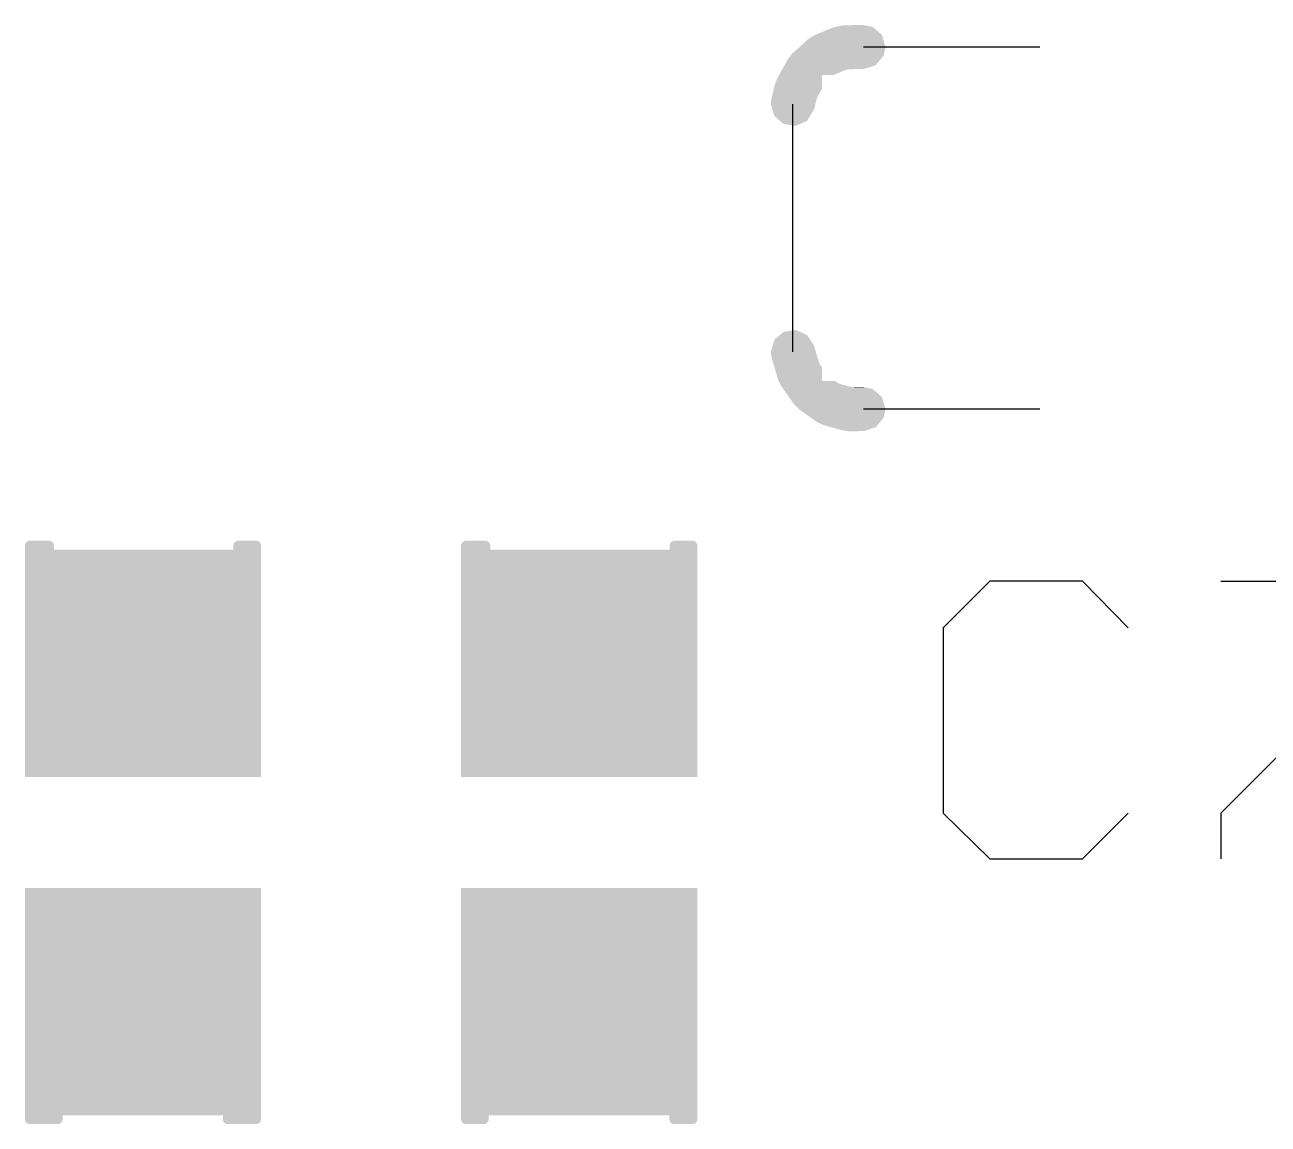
# Model space of a CAD drawing. Extents: x 0 to 3.48, y -0.08 to 2.34.
# Drawn here: x 1.8384 to 1.9795, y 1.8581 to 1.9828 of the extents above; entities that cross this region are included whole.
import ezdxf

# ---------------------------------------------------------------- set-up
doc = ezdxf.new("R2010")
doc.units = 0
doc.layers.add('GBS', color=7, linetype='Continuous')
doc.layers.add('GTO', color=7, linetype='Continuous')

msp = doc.modelspace()

# ---------------------------------------------------------------- linework, layer by layer
at = {"layer": 'GBS'}
for points in [[(1.8385, 1.92406), (1.83853, 1.9241), (1.84161, 1.92406), (1.84158, 1.9241)], [(1.83853, 1.9241), (1.83857, 1.92413), (1.84158, 1.9241), (1.84155, 1.92413)], [(1.83857, 1.92414), (1.8386, 1.92417), (1.84155, 1.92414), (1.84151, 1.92417)], [(1.83857, 1.92413), (1.83857, 1.92414), (1.84155, 1.92413), (1.84155, 1.92414)], [(1.8386, 1.92417), (1.83864, 1.9242), (1.84151, 1.92417), (1.84148, 1.9242)], [(1.83864, 1.9242), (1.83868, 1.92422), (1.84147, 1.9242), (1.84143, 1.92422)], [(1.83864, 1.9242), (1.83864, 1.9242), (1.84148, 1.9242), (1.84147, 1.9242)], [(1.83868, 1.92423), (1.83873, 1.92425), (1.84143, 1.92423), (1.84139, 1.92425)], [(1.83868, 1.92422), (1.83868, 1.92423), (1.84143, 1.92422), (1.84143, 1.92423)], [(1.83873, 1.92425), (1.83877, 1.92427), (1.84139, 1.92425), (1.84135, 1.92427)], [(1.83877, 1.92427), (1.83882, 1.92428), (1.84134, 1.92427), (1.8413, 1.92428)], [(1.83877, 1.92427), (1.83877, 1.92427), (1.84135, 1.92427), (1.84134, 1.92427)], [(1.83882, 1.92428), (1.83887, 1.92429), (1.84129, 1.92428), (1.84125, 1.92429)], [(1.83882, 1.92428), (1.83882, 1.92428), (1.8413, 1.92428), (1.84129, 1.92428)], [(1.83887, 1.92429), (1.83891, 1.9243), (1.84125, 1.92429), (1.8412, 1.9243)], [(1.83892, 1.9243), (1.83897, 1.9243), (1.8412, 1.9243), (1.84115, 1.9243)], [(1.86216, 1.92406), (1.86219, 1.9241), (1.8651, 1.92406), (1.86507, 1.9241)], [(1.86219, 1.9241), (1.86223, 1.92413), (1.86507, 1.9241), (1.86504, 1.92413)], [(1.86223, 1.92414), (1.86226, 1.92417), (1.86504, 1.92414), (1.865, 1.92417)], [(1.86223, 1.92413), (1.86223, 1.92414), (1.86504, 1.92413), (1.86504, 1.92414)], [(1.86226, 1.92417), (1.8623, 1.9242), (1.865, 1.92417), (1.86496, 1.9242)], [(1.8623, 1.9242), (1.86234, 1.92422), (1.86496, 1.9242), (1.86492, 1.92422)], [(1.86234, 1.92423), (1.86239, 1.92425), (1.86492, 1.92423), (1.86488, 1.92425)], [(1.86234, 1.92422), (1.86234, 1.92423), (1.86492, 1.92422), (1.86492, 1.92423)], [(1.86239, 1.92425), (1.86243, 1.92427), (1.86488, 1.92425), (1.86483, 1.92427)], [(1.86243, 1.92427), (1.86248, 1.92428), (1.86483, 1.92427), (1.86479, 1.92428)], [(1.86248, 1.92428), (1.86253, 1.92429), (1.86478, 1.92428), (1.86474, 1.92429)], [(1.86248, 1.92428), (1.86248, 1.92428), (1.86479, 1.92428), (1.86478, 1.92428)], [(1.86253, 1.92429), (1.86257, 1.9243), (1.86474, 1.92429), (1.86469, 1.9243)], [(1.86257, 1.9243), (1.86258, 1.9243), (1.86469, 1.9243), (1.86468, 1.9243)], [(1.86258, 1.9243), (1.86263, 1.9243), (1.86468, 1.9243), (1.86464, 1.9243)], [(1.888, 1.92406), (1.88803, 1.9241), (1.89111, 1.92406), (1.89108, 1.9241)], [(1.88803, 1.9241), (1.88807, 1.92413), (1.89108, 1.9241), (1.89105, 1.92413)], [(1.88807, 1.92414), (1.8881, 1.92417), (1.89105, 1.92414), (1.89101, 1.92417)], [(1.88807, 1.92413), (1.88807, 1.92414), (1.89105, 1.92413), (1.89105, 1.92414)], [(1.8881, 1.92417), (1.88814, 1.9242), (1.89101, 1.92417), (1.89098, 1.9242)], [(1.88814, 1.9242), (1.88818, 1.92422), (1.89097, 1.9242), (1.89093, 1.92422)], [(1.88814, 1.9242), (1.88814, 1.9242), (1.89098, 1.9242), (1.89097, 1.9242)], [(1.88818, 1.92423), (1.88823, 1.92425), (1.89093, 1.92423), (1.89089, 1.92425)], [(1.88818, 1.92422), (1.88818, 1.92423), (1.89093, 1.92422), (1.89093, 1.92423)], [(1.88823, 1.92425), (1.88827, 1.92427), (1.89089, 1.92425), (1.89085, 1.92427)], [(1.88827, 1.92427), (1.88832, 1.92428), (1.89084, 1.92427), (1.8908, 1.92428)], [(1.88827, 1.92427), (1.88827, 1.92427), (1.89085, 1.92427), (1.89084, 1.92427)], [(1.88832, 1.92428), (1.88837, 1.92429), (1.89079, 1.92428), (1.89075, 1.92429)], [(1.88832, 1.92428), (1.88832, 1.92428), (1.8908, 1.92428), (1.89079, 1.92428)], [(1.88837, 1.92429), (1.88841, 1.9243), (1.89075, 1.92429), (1.8907, 1.9243)], [(1.88842, 1.9243), (1.88847, 1.9243), (1.8907, 1.9243), (1.89065, 1.9243)], [(1.91166, 1.92406), (1.91169, 1.9241), (1.9146, 1.92406), (1.91457, 1.9241)], [(1.91169, 1.9241), (1.91173, 1.92413), (1.91457, 1.9241), (1.91454, 1.92413)], [(1.91173, 1.92414), (1.91176, 1.92417), (1.91454, 1.92414), (1.9145, 1.92417)], [(1.91173, 1.92413), (1.91173, 1.92414), (1.91454, 1.92413), (1.91454, 1.92414)], [(1.91176, 1.92417), (1.9118, 1.9242), (1.9145, 1.92417), (1.91446, 1.9242)], [(1.9118, 1.9242), (1.91184, 1.92422), (1.91446, 1.9242), (1.91442, 1.92422)], [(1.91184, 1.92423), (1.91189, 1.92425), (1.91442, 1.92423), (1.91438, 1.92425)], [(1.91184, 1.92422), (1.91184, 1.92423), (1.91442, 1.92422), (1.91442, 1.92423)], [(1.91189, 1.92425), (1.91193, 1.92427), (1.91438, 1.92425), (1.91433, 1.92427)], [(1.91193, 1.92427), (1.91198, 1.92428), (1.91433, 1.92427), (1.91429, 1.92428)], [(1.91198, 1.92428), (1.91203, 1.92429), (1.91428, 1.92428), (1.91424, 1.92429)], [(1.91198, 1.92428), (1.91198, 1.92428), (1.91429, 1.92428), (1.91428, 1.92428)], [(1.91203, 1.92429), (1.91207, 1.9243), (1.91424, 1.92429), (1.91419, 1.9243)], [(1.91207, 1.9243), (1.91208, 1.9243), (1.91419, 1.9243), (1.91418, 1.9243)], [(1.91208, 1.9243), (1.91213, 1.9243), (1.91418, 1.9243), (1.91414, 1.9243)], [(1.8384, 1.92379), (1.83841, 1.92383), (1.84171, 1.92379), (1.84171, 1.92383)], [(1.8384, 1.92374), (1.8384, 1.92379), (1.84171, 1.92374), (1.84171, 1.92379)], [(1.8384, 1.92331), (1.8384, 1.92374), (1.84172, 1.92331), (1.84171, 1.92374)], [(1.8384, 1.9233), (1.8384, 1.92331), (1.84172, 1.9233), (1.84172, 1.92331)], [(1.8384, 1.89751), (1.8384, 1.9233), (1.8652, 1.89751), (1.8652, 1.9233)], [(1.83841, 1.92384), (1.83842, 1.92388), (1.84171, 1.92384), (1.8417, 1.92388)], [(1.83841, 1.92383), (1.83841, 1.92384), (1.84171, 1.92383), (1.84171, 1.92384)], [(1.83842, 1.92388), (1.83844, 1.92393), (1.8417, 1.92388), (1.84168, 1.92393)], [(1.83844, 1.92393), (1.83845, 1.92397), (1.84168, 1.92393), (1.84166, 1.92397)], [(1.83845, 1.92397), (1.83846, 1.92398), (1.84166, 1.92397), (1.84166, 1.92398)], [(1.83846, 1.92398), (1.83848, 1.92402), (1.84166, 1.92398), (1.84164, 1.92402)], [(1.83848, 1.92402), (1.8385, 1.92406), (1.84164, 1.92402), (1.84161, 1.92406)], [(1.86205, 1.9233), (1.86206, 1.92331), (1.8652, 1.9233), (1.8652, 1.92331)], [(1.86206, 1.92379), (1.86207, 1.92383), (1.8652, 1.92379), (1.86519, 1.92383)], [(1.86206, 1.92378), (1.86206, 1.92379), (1.8652, 1.92378), (1.8652, 1.92379)], [(1.86206, 1.92374), (1.86206, 1.92378), (1.8652, 1.92374), (1.8652, 1.92378)], [(1.86206, 1.92331), (1.86206, 1.92374), (1.8652, 1.92331), (1.8652, 1.92374)], [(1.86207, 1.92384), (1.86208, 1.92388), (1.86519, 1.92384), (1.86518, 1.92388)], [(1.86207, 1.92383), (1.86207, 1.92384), (1.86519, 1.92383), (1.86519, 1.92384)], [(1.86208, 1.92388), (1.8621, 1.92393), (1.86518, 1.92388), (1.86517, 1.92393)], [(1.8621, 1.92393), (1.86211, 1.92397), (1.86517, 1.92393), (1.86515, 1.92397)], [(1.86211, 1.92397), (1.86212, 1.92398), (1.86515, 1.92397), (1.86515, 1.92398)], [(1.86212, 1.92398), (1.86214, 1.92402), (1.86515, 1.92398), (1.86513, 1.92402)], [(1.86214, 1.92402), (1.86216, 1.92406), (1.86513, 1.92402), (1.8651, 1.92406)], [(1.8879, 1.92379), (1.88791, 1.92383), (1.89121, 1.92379), (1.89121, 1.92383)], [(1.8879, 1.92374), (1.8879, 1.92379), (1.89122, 1.92374), (1.89121, 1.92379)], [(1.8879, 1.92331), (1.8879, 1.92374), (1.89122, 1.92331), (1.89122, 1.92374)], [(1.8879, 1.9233), (1.8879, 1.92331), (1.89122, 1.9233), (1.89122, 1.92331)], [(1.8879, 1.89751), (1.8879, 1.9233), (1.9147, 1.89751), (1.9147, 1.9233)], [(1.88791, 1.92384), (1.88792, 1.92388), (1.89121, 1.92384), (1.8912, 1.92388)], [(1.88791, 1.92383), (1.88791, 1.92384), (1.89121, 1.92383), (1.89121, 1.92384)], [(1.88792, 1.92388), (1.88794, 1.92393), (1.8912, 1.92388), (1.89118, 1.92393)], [(1.88794, 1.92393), (1.88795, 1.92397), (1.89118, 1.92393), (1.89116, 1.92397)], [(1.88795, 1.92397), (1.88796, 1.92398), (1.89116, 1.92397), (1.89116, 1.92398)], [(1.88796, 1.92398), (1.88798, 1.92402), (1.89116, 1.92398), (1.89114, 1.92402)], [(1.88798, 1.92402), (1.888, 1.92406), (1.89114, 1.92402), (1.89111, 1.92406)], [(1.91155, 1.9233), (1.91156, 1.92331), (1.9147, 1.9233), (1.9147, 1.92331)], [(1.91156, 1.92379), (1.91157, 1.92383), (1.9147, 1.92379), (1.91469, 1.92383)], [(1.91156, 1.92378), (1.91156, 1.92379), (1.9147, 1.92378), (1.9147, 1.92379)], [(1.91156, 1.92374), (1.91156, 1.92378), (1.9147, 1.92374), (1.9147, 1.92378)], [(1.91156, 1.92331), (1.91156, 1.92374), (1.9147, 1.92331), (1.9147, 1.92374)], [(1.91157, 1.92384), (1.91158, 1.92388), (1.91469, 1.92384), (1.91468, 1.92388)], [(1.91157, 1.92383), (1.91157, 1.92384), (1.91469, 1.92383), (1.91469, 1.92384)], [(1.91158, 1.92388), (1.9116, 1.92393), (1.91468, 1.92388), (1.91467, 1.92393)], [(1.9116, 1.92393), (1.91161, 1.92397), (1.91467, 1.92393), (1.91465, 1.92397)], [(1.91161, 1.92397), (1.91162, 1.92398), (1.91465, 1.92397), (1.91465, 1.92398)], [(1.91162, 1.92398), (1.91164, 1.92402), (1.91465, 1.92398), (1.91463, 1.92402)], [(1.91164, 1.92402), (1.91166, 1.92406), (1.91463, 1.92402), (1.9146, 1.92406)], [(1.8384, 1.8975), (1.8384, 1.89751), (1.8652, 1.8975), (1.8652, 1.89751)], [(1.8879, 1.8975), (1.8879, 1.89751), (1.9147, 1.8975), (1.9147, 1.89751)], [(1.8384, 1.8591), (1.8384, 1.8849), (1.8652, 1.8591), (1.8652, 1.8849)], [(1.83841, 1.8849), (1.83841, 1.8849), (1.8652, 1.8849), (1.83841, 1.8849)], [(1.8879, 1.8591), (1.8879, 1.8849), (1.9147, 1.8591), (1.9147, 1.8849)], [(1.88791, 1.8849), (1.88791, 1.8849), (1.9147, 1.8849), (1.88791, 1.8849)], [(1.8384, 1.85909), (1.8384, 1.8591), (1.84268, 1.85909), (1.84269, 1.8591)], [(1.8384, 1.8591), (1.8384, 1.8591), (1.84269, 1.8591), (1.86086, 1.8591)], [(1.8384, 1.85866), (1.8384, 1.85909), (1.84268, 1.85866), (1.84268, 1.85909)], [(1.8384, 1.85861), (1.8384, 1.85866), (1.84268, 1.85861), (1.84268, 1.85866)], [(1.83841, 1.85857), (1.8384, 1.85861), (1.84267, 1.85857), (1.84268, 1.85861)], [(1.83841, 1.85856), (1.83841, 1.85857), (1.84267, 1.85856), (1.84267, 1.85857)], [(1.83842, 1.85852), (1.83841, 1.85856), (1.84266, 1.85852), (1.84267, 1.85856)], [(1.83844, 1.85847), (1.83842, 1.85852), (1.84265, 1.85847), (1.84266, 1.85852)], [(1.83845, 1.85843), (1.83844, 1.85847), (1.84263, 1.85843), (1.84265, 1.85847)], [(1.83846, 1.85842), (1.83845, 1.85843), (1.84263, 1.85842), (1.84263, 1.85843)], [(1.83848, 1.85838), (1.83846, 1.85842), (1.8426, 1.85838), (1.84263, 1.85842)], [(1.8385, 1.85834), (1.83848, 1.85838), (1.84258, 1.85834), (1.8426, 1.85838)], [(1.83853, 1.8583), (1.8385, 1.85834), (1.84255, 1.8583), (1.84258, 1.85834)], [(1.83857, 1.85827), (1.83853, 1.8583), (1.84252, 1.85827), (1.84255, 1.8583)], [(1.83857, 1.85826), (1.83857, 1.85827), (1.84251, 1.85826), (1.84252, 1.85827)], [(1.8386, 1.85823), (1.83857, 1.85826), (1.84248, 1.85823), (1.84251, 1.85826)], [(1.83864, 1.8582), (1.8386, 1.85823), (1.84244, 1.8582), (1.84248, 1.85823)], [(1.83868, 1.85818), (1.83864, 1.8582), (1.8424, 1.85818), (1.84244, 1.8582)], [(1.83873, 1.85815), (1.83868, 1.85818), (1.84236, 1.85815), (1.8424, 1.85818)], [(1.83877, 1.85813), (1.83873, 1.85815), (1.84231, 1.85813), (1.84235, 1.85815)], [(1.83873, 1.85815), (1.83873, 1.85815), (1.84235, 1.85815), (1.84236, 1.85815)], [(1.83882, 1.85812), (1.83877, 1.85813), (1.84226, 1.85812), (1.84231, 1.85813)], [(1.83887, 1.85811), (1.83882, 1.85812), (1.84221, 1.85811), (1.84226, 1.85812)], [(1.83892, 1.8581), (1.83887, 1.85811), (1.84217, 1.8581), (1.84221, 1.85811)], [(1.83896, 1.8581), (1.83892, 1.8581), (1.84212, 1.8581), (1.84217, 1.8581)], [(1.86087, 1.85909), (1.86086, 1.8591), (1.8652, 1.85909), (1.8652, 1.8591)], [(1.86087, 1.85866), (1.86087, 1.85909), (1.8652, 1.85866), (1.8652, 1.85909)], [(1.86087, 1.85861), (1.86087, 1.85866), (1.8652, 1.85861), (1.8652, 1.85866)], [(1.86088, 1.85857), (1.86087, 1.85861), (1.86519, 1.85857), (1.8652, 1.85861)], [(1.86088, 1.85856), (1.86088, 1.85857), (1.86519, 1.85856), (1.86519, 1.85857)], [(1.86089, 1.85852), (1.86088, 1.85856), (1.86518, 1.85852), (1.86519, 1.85856)], [(1.8609, 1.85847), (1.86089, 1.85852), (1.86517, 1.85847), (1.86518, 1.85852)], [(1.86092, 1.85843), (1.8609, 1.85847), (1.86515, 1.85843), (1.86517, 1.85847)], [(1.86092, 1.85842), (1.86092, 1.85843), (1.86515, 1.85842), (1.86515, 1.85843)], [(1.86094, 1.85838), (1.86092, 1.85842), (1.86513, 1.85838), (1.86515, 1.85842)], [(1.86097, 1.85834), (1.86094, 1.85838), (1.8651, 1.85834), (1.86513, 1.85838)], [(1.861, 1.8583), (1.86097, 1.85834), (1.86507, 1.8583), (1.8651, 1.85834)], [(1.86103, 1.85827), (1.861, 1.8583), (1.86504, 1.85827), (1.86507, 1.8583)], [(1.86103, 1.85826), (1.86103, 1.85827), (1.86504, 1.85826), (1.86504, 1.85827)], [(1.86107, 1.85823), (1.86103, 1.85826), (1.865, 1.85823), (1.86504, 1.85826)], [(1.86111, 1.8582), (1.86107, 1.85823), (1.86496, 1.8582), (1.865, 1.85823)], [(1.86115, 1.85818), (1.86111, 1.8582), (1.86492, 1.85818), (1.86496, 1.8582)], [(1.86119, 1.85815), (1.86115, 1.85818), (1.86488, 1.85815), (1.86492, 1.85818)], [(1.86124, 1.85813), (1.86119, 1.85815), (1.86483, 1.85813), (1.86488, 1.85815)], [(1.86128, 1.85812), (1.86124, 1.85813), (1.86479, 1.85812), (1.86483, 1.85813)], [(1.86129, 1.85812), (1.86128, 1.85812), (1.86478, 1.85812), (1.86479, 1.85812)], [(1.86133, 1.85811), (1.86129, 1.85812), (1.86474, 1.85811), (1.86478, 1.85812)], [(1.86138, 1.8581), (1.86133, 1.85811), (1.86469, 1.8581), (1.86474, 1.85811)], [(1.86143, 1.8581), (1.86139, 1.8581), (1.86464, 1.8581), (1.86469, 1.8581)], [(1.8879, 1.85909), (1.8879, 1.8591), (1.89103, 1.85909), (1.89104, 1.8591)], [(1.8879, 1.8591), (1.8879, 1.8591), (1.89104, 1.8591), (1.91153, 1.8591)], [(1.8879, 1.85866), (1.8879, 1.85909), (1.89103, 1.85866), (1.89103, 1.85909)], [(1.8879, 1.85861), (1.8879, 1.85866), (1.89103, 1.85861), (1.89103, 1.85866)], [(1.88791, 1.85857), (1.8879, 1.85861), (1.89102, 1.85857), (1.89103, 1.85861)], [(1.88791, 1.85856), (1.88791, 1.85857), (1.89102, 1.85856), (1.89102, 1.85857)], [(1.88792, 1.85852), (1.88791, 1.85856), (1.89101, 1.85852), (1.89102, 1.85856)], [(1.88794, 1.85847), (1.88792, 1.85852), (1.891, 1.85847), (1.89101, 1.85852)], [(1.88795, 1.85843), (1.88794, 1.85847), (1.89098, 1.85843), (1.89099, 1.85847)], [(1.88794, 1.85847), (1.88794, 1.85847), (1.89099, 1.85847), (1.891, 1.85847)], [(1.88796, 1.85842), (1.88795, 1.85843), (1.89098, 1.85842), (1.89098, 1.85843)], [(1.88798, 1.85838), (1.88796, 1.85842), (1.89095, 1.85838), (1.89098, 1.85842)], [(1.888, 1.85834), (1.88798, 1.85838), (1.89093, 1.85834), (1.89095, 1.85838)], [(1.88803, 1.8583), (1.888, 1.85834), (1.8909, 1.8583), (1.89093, 1.85834)], [(1.88807, 1.85827), (1.88803, 1.8583), (1.89086, 1.85827), (1.8909, 1.8583)], [(1.88807, 1.85826), (1.88807, 1.85827), (1.89086, 1.85826), (1.89086, 1.85827)], [(1.8881, 1.85823), (1.88807, 1.85826), (1.89083, 1.85823), (1.89086, 1.85826)], [(1.88814, 1.8582), (1.8881, 1.85823), (1.89079, 1.8582), (1.89083, 1.85823)], [(1.88818, 1.85818), (1.88814, 1.8582), (1.89075, 1.85818), (1.89079, 1.8582)], [(1.88823, 1.85815), (1.88818, 1.85818), (1.8907, 1.85815), (1.89075, 1.85818)], [(1.88827, 1.85813), (1.88823, 1.85815), (1.89066, 1.85813), (1.8907, 1.85815)], [(1.88832, 1.85812), (1.88827, 1.85813), (1.89061, 1.85812), (1.89066, 1.85813)], [(1.88837, 1.85811), (1.88832, 1.85812), (1.89056, 1.85811), (1.89061, 1.85812)], [(1.88842, 1.8581), (1.88837, 1.85811), (1.89052, 1.8581), (1.89056, 1.85811)], [(1.88846, 1.8581), (1.88842, 1.8581), (1.89047, 1.8581), (1.89051, 1.8581)], [(1.88842, 1.8581), (1.88842, 1.8581), (1.89051, 1.8581), (1.89052, 1.8581)], [(1.91154, 1.85909), (1.91153, 1.8591), (1.9147, 1.85909), (1.9147, 1.8591)], [(1.91154, 1.85866), (1.91154, 1.85909), (1.9147, 1.85866), (1.9147, 1.85909)], [(1.91154, 1.85861), (1.91154, 1.85866), (1.9147, 1.85861), (1.9147, 1.85866)], [(1.91155, 1.85857), (1.91154, 1.85861), (1.91469, 1.85857), (1.9147, 1.85861)], [(1.91155, 1.85856), (1.91155, 1.85857), (1.91469, 1.85856), (1.91469, 1.85857)], [(1.91156, 1.85852), (1.91155, 1.85856), (1.91468, 1.85852), (1.91469, 1.85856)], [(1.91157, 1.85847), (1.91156, 1.85852), (1.91467, 1.85847), (1.91468, 1.85852)], [(1.91159, 1.85843), (1.91157, 1.85847), (1.91465, 1.85843), (1.91467, 1.85847)], [(1.91159, 1.85842), (1.91159, 1.85843), (1.91465, 1.85842), (1.91465, 1.85843)], [(1.91161, 1.85838), (1.91159, 1.85842), (1.91463, 1.85838), (1.91465, 1.85842)], [(1.91164, 1.85834), (1.91161, 1.85838), (1.9146, 1.85834), (1.91463, 1.85838)], [(1.91167, 1.8583), (1.91164, 1.85834), (1.91457, 1.8583), (1.9146, 1.85834)], [(1.9117, 1.85827), (1.91167, 1.8583), (1.91454, 1.85827), (1.91457, 1.8583)], [(1.9117, 1.85826), (1.9117, 1.85827), (1.91454, 1.85826), (1.91454, 1.85827)], [(1.91174, 1.85823), (1.9117, 1.85826), (1.9145, 1.85823), (1.91454, 1.85826)], [(1.91178, 1.8582), (1.91174, 1.85823), (1.91446, 1.8582), (1.9145, 1.85823)], [(1.91182, 1.85818), (1.91178, 1.8582), (1.91442, 1.85818), (1.91446, 1.8582)], [(1.91186, 1.85815), (1.91182, 1.85818), (1.91438, 1.85815), (1.91442, 1.85818)], [(1.91191, 1.85813), (1.91186, 1.85815), (1.91433, 1.85813), (1.91438, 1.85815)], [(1.91195, 1.85812), (1.91191, 1.85813), (1.91429, 1.85812), (1.91433, 1.85813)], [(1.91196, 1.85812), (1.91195, 1.85812), (1.91428, 1.85812), (1.91429, 1.85812)], [(1.912, 1.85811), (1.91196, 1.85812), (1.91424, 1.85811), (1.91428, 1.85812)], [(1.91205, 1.8581), (1.912, 1.85811), (1.91419, 1.8581), (1.91424, 1.85811)], [(1.9121, 1.8581), (1.91206, 1.8581), (1.91414, 1.8581), (1.91419, 1.8581)]]:
    msp.add_solid(points, dxfattribs=at)
at = {"layer": 'GTO'}
for points in [[(1.93355, 1.98034), (1.95358, 1.98034)], [(1.92553, 1.94575), (1.92553, 1.97386)], [(1.93355, 1.93926), (1.95358, 1.93926)], [(1.9636, 1.9144), (1.9584, 1.9197), (1.9479, 1.9197), (1.9426, 1.9144), (1.9426, 1.8934), (1.9479, 1.8882), (1.9584, 1.8882), (1.9636, 1.8934)], [(1.9741, 1.9197), (1.9951, 1.9197), (1.9951, 1.9144), (1.9741, 1.8934), (1.9741, 1.8882)]]:
    msp.add_lwpolyline(points, dxfattribs=at)
for points in [[(1.92803, 1.98169), (1.93023, 1.98259), (1.93565, 1.98169), (1.93463, 1.98259)], [(1.93023, 1.98259), (1.93033, 1.98261), (1.93463, 1.98259), (1.9346, 1.98261)], [(1.93033, 1.98261), (1.9311, 1.98277), (1.9346, 1.98261), (1.9338, 1.98277)], [(1.9311, 1.98277), (1.93348, 1.98284), (1.9338, 1.98277), (1.93348, 1.98284)], [(1.92631, 1.98034), (1.92728, 1.98122), (1.93605, 1.98034), (1.93579, 1.98122)], [(1.92728, 1.98122), (1.92801, 1.98168), (1.93579, 1.98122), (1.93566, 1.98168)], [(1.92801, 1.98168), (1.92803, 1.98169), (1.93566, 1.98168), (1.93565, 1.98169)], [(1.92495, 1.97892), (1.92529, 1.97935), (1.93548, 1.97892), (1.93584, 1.97935)], [(1.92529, 1.97935), (1.92546, 1.97957), (1.93584, 1.97935), (1.93589, 1.97957)], [(1.92546, 1.97957), (1.92631, 1.98034), (1.93589, 1.97957), (1.93605, 1.98034)], [(1.92402, 1.97722), (1.92433, 1.97779), (1.93031, 1.97722), (1.9317, 1.97779)], [(1.92433, 1.97779), (1.92436, 1.97784), (1.9317, 1.97779), (1.93362, 1.97784)], [(1.92436, 1.97784), (1.9246, 1.97827), (1.93362, 1.97784), (1.93495, 1.97827)], [(1.9246, 1.97827), (1.92495, 1.97892), (1.93495, 1.97827), (1.93548, 1.97892)], [(1.9235, 1.9761), (1.92374, 1.97672), (1.92883, 1.9761), (1.92883, 1.97672)], [(1.92374, 1.97672), (1.92399, 1.97717), (1.92883, 1.97672), (1.92883, 1.97717)], [(1.92399, 1.97718), (1.92402, 1.97722), (1.93027, 1.97718), (1.93031, 1.97722)], [(1.92399, 1.97717), (1.92399, 1.97718), (1.93026, 1.97717), (1.93027, 1.97718)], [(1.92399, 1.97717), (1.92399, 1.97717), (1.92883, 1.97717), (1.92884, 1.97717)], [(1.92314, 1.9746), (1.92338, 1.97559), (1.92829, 1.9746), (1.92883, 1.97559)], [(1.92338, 1.97559), (1.9235, 1.97609), (1.92883, 1.97559), (1.92883, 1.97609)], [(1.9235, 1.97609), (1.9235, 1.9761), (1.92883, 1.97609), (1.92883, 1.9761)], [(1.92303, 1.97385), (1.9231, 1.97444), (1.9281, 1.97385), (1.92825, 1.97444)], [(1.9232, 1.97327), (1.92303, 1.97385), (1.92796, 1.97327), (1.9281, 1.97385)], [(1.9231, 1.97444), (1.92314, 1.9746), (1.92825, 1.97444), (1.92828, 1.9746)], [(1.92314, 1.9746), (1.92314, 1.9746), (1.92828, 1.9746), (1.92829, 1.9746)], [(1.92343, 1.97251), (1.9232, 1.97327), (1.92749, 1.97251), (1.92796, 1.97327)], [(1.92407, 1.97195), (1.92343, 1.97251), (1.92715, 1.97195), (1.92749, 1.97251)], [(1.92448, 1.97159), (1.92407, 1.97195), (1.92634, 1.97159), (1.92715, 1.97195)], [(1.92587, 1.97138), (1.92448, 1.97159), (1.92587, 1.97138), (1.92634, 1.97159)], [(1.92451, 1.94802), (1.9259, 1.94822), (1.92632, 1.94802), (1.9259, 1.94822)], [(1.92325, 1.94646), (1.92345, 1.94712), (1.92793, 1.94646), (1.9275, 1.94712)], [(1.92345, 1.94712), (1.92405, 1.94763), (1.9275, 1.94712), (1.92717, 1.94763)], [(1.92405, 1.94763), (1.92451, 1.94802), (1.92717, 1.94763), (1.92632, 1.94802)], [(1.92303, 1.94575), (1.92325, 1.94646), (1.92814, 1.94575), (1.92793, 1.94646)], [(1.92314, 1.94503), (1.92303, 1.94575), (1.92835, 1.94503), (1.92814, 1.94575)], [(1.92332, 1.94441), (1.92314, 1.94503), (1.92854, 1.94441), (1.92835, 1.94503)], [(1.92345, 1.944), (1.92332, 1.94441), (1.92883, 1.944), (1.92854, 1.94441)], [(1.92386, 1.9426), (1.92345, 1.944), (1.92883, 1.9426), (1.92883, 1.944)], [(1.92394, 1.94243), (1.92386, 1.9426), (1.92883, 1.94243), (1.92883, 1.9426)], [(1.92394, 1.94242), (1.92394, 1.94243), (1.93036, 1.94242), (1.93035, 1.94243)], [(1.92408, 1.94214), (1.92394, 1.94242), (1.93076, 1.94214), (1.93036, 1.94242)], [(1.92408, 1.94213), (1.92408, 1.94214), (1.93076, 1.94213), (1.93076, 1.94214)], [(1.92421, 1.94187), (1.92408, 1.94213), (1.9317, 1.94187), (1.93076, 1.94213)], [(1.92432, 1.94172), (1.92421, 1.94187), (1.93226, 1.94172), (1.9317, 1.94187)], [(1.92445, 1.94152), (1.92432, 1.94172), (1.9346, 1.94152), (1.93365, 1.94172)], [(1.9251, 1.9406), (1.92445, 1.94152), (1.93565, 1.9406), (1.9346, 1.94152)], [(1.93226, 1.94172), (1.93347, 1.94176), (1.93365, 1.94172), (1.93347, 1.94176)], [(1.92564, 1.93983), (1.9251, 1.9406), (1.93588, 1.93983), (1.93565, 1.9406)], [(1.9262, 1.93926), (1.92564, 1.93983), (1.93605, 1.93926), (1.93588, 1.93983)], [(1.92623, 1.93923), (1.9262, 1.93926), (1.93604, 1.93923), (1.93605, 1.93926)], [(1.92756, 1.93828), (1.92623, 1.93923), (1.93585, 1.93828), (1.93604, 1.93923)], [(1.9282, 1.93781), (1.92756, 1.93828), (1.93547, 1.93781), (1.93585, 1.93828)], [(1.929, 1.93743), (1.9282, 1.93781), (1.93515, 1.93743), (1.93547, 1.93781)], [(1.92986, 1.93719), (1.929, 1.93743), (1.93496, 1.93719), (1.93515, 1.93743)], [(1.9313, 1.9368), (1.92986, 1.93719), (1.93375, 1.9368), (1.93496, 1.93719)], [(1.93162, 1.93676), (1.9313, 1.9368), (1.93363, 1.93676), (1.93375, 1.9368)], [(1.93204, 1.93671), (1.93162, 1.93676), (1.93204, 1.93671), (1.93363, 1.93676)]]:
    msp.add_solid(points, dxfattribs=at)

doc.saveas('drawing.dxf')
